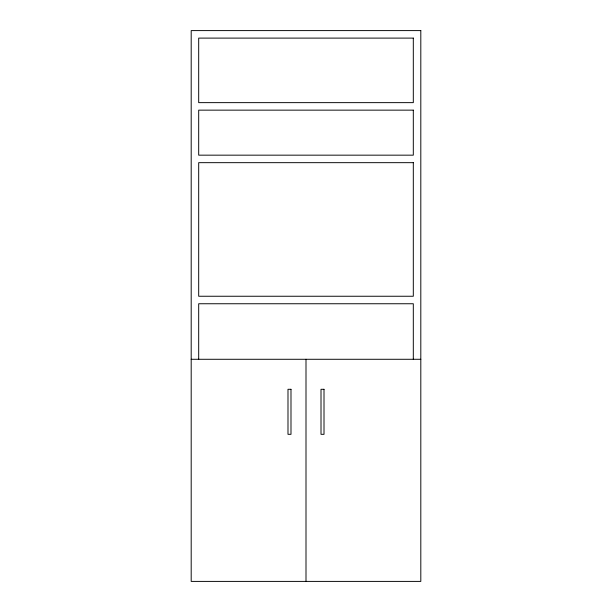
<?xml version="1.0" encoding="UTF-8"?>
<svg xmlns="http://www.w3.org/2000/svg" width="612" height="612" viewBox="0 0 612 612"><rect width="100%" height="100%" fill="white"/><g stroke="black" fill="none" stroke-linecap="round" stroke-linejoin="round"><path stroke-width="0.92" d="M191.189 359.282L420.811 359.282M413.307 359.282L413.307 303.751L198.693 303.751L198.693 359.282M306 359.282L306 581.4M420.811 30.6L191.189 30.6L191.189 581.4L420.811 581.4L420.811 30.6M413.307 38.105L198.693 38.105L198.693 102.64L413.307 102.64L413.307 38.105M413.307 110.145L198.693 110.145L198.693 155.165L413.307 155.165L413.307 110.145M413.307 162.67L198.693 162.67L198.693 296.246L413.307 296.246L413.307 162.67M290.991 389.293L287.992 389.293L287.992 434.321L290.991 434.321L290.991 389.293M324.008 389.293L321.009 389.293L321.009 434.321L324.008 434.321L324.008 389.293"/></g></svg>
